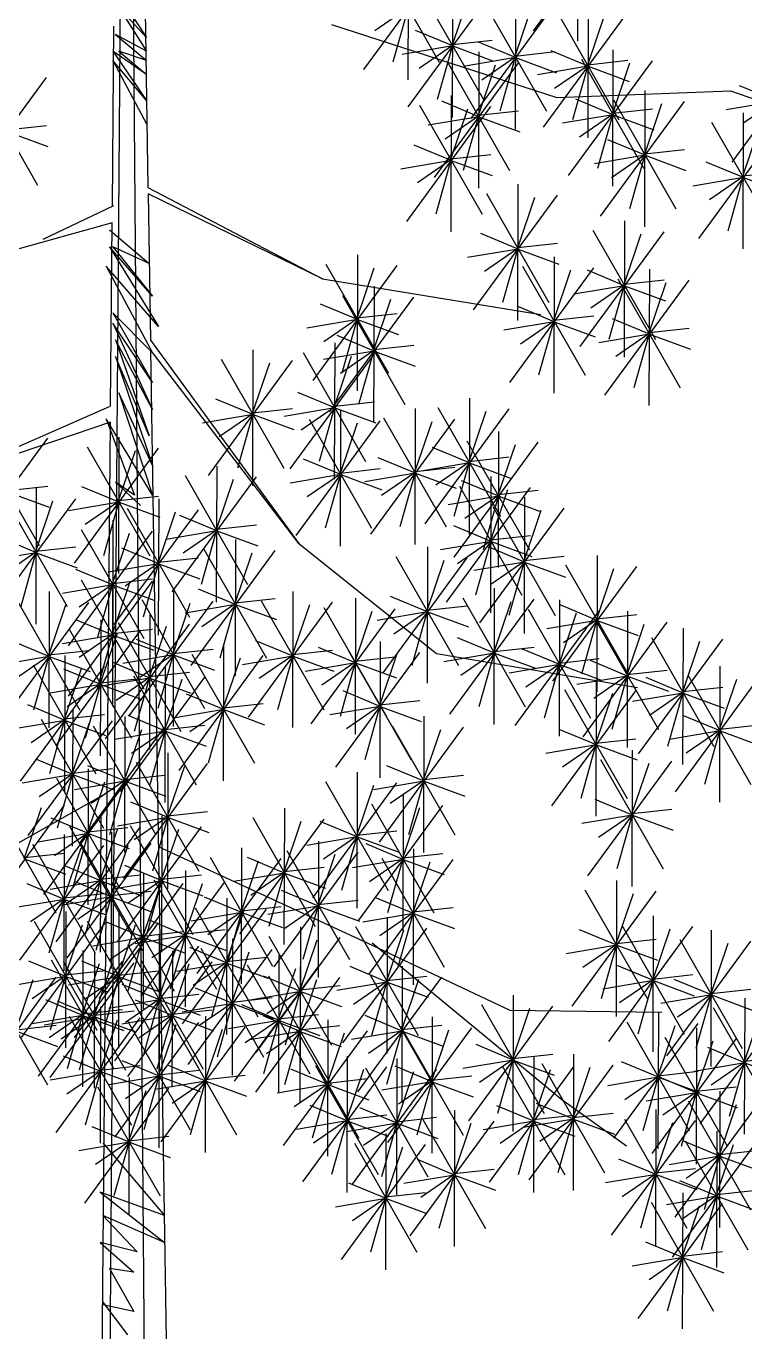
# Model space of a CAD drawing. Header units: millimetres. Extents: x 13268 to 164478, y 289082 to 363688.
# Drawn here: x 132258 to 134349, y 297894 to 301694 of the extents above; entities that cross this region are included whole.
import ezdxf

# ---------------------------------------------------------------- set-up
doc = ezdxf.new("R2010")
doc.units = ezdxf.units.MM

# ---------------------------------------------------------------- blocks, each defined once
blk = doc.blocks.new('A$C48CB66A8')
for p, q in [((2285, 8408.5), (2220.4, 8.5)), ((2285, 8165.2), (2349.5, 8.5)), ((3597, 6109.5), (3595.9, 5712.9)), ((3467.9, 5743.5), (3712.4, 6077.8)), ((3011.5, 5969.3), (3193.4, 5652)), ((3103.4, 5996.8), (3102.3, 5600.2)), ((2974.3, 5630.9), (3218.8, 5965.1)), ((2234.1, 5887), (2341.7, 5724.1)), ((3103.1, 5521.8), (3347.6, 5856)), ((3140.2, 5860.2), (3322.1, 5543)), ((3232.2, 5887.7), (3231.1, 5491.2)), ((3414.9, 5853.9), (3413.8, 5457.3)), ((3230.4, 5699.9), (3281.1, 5849.7)), ((3285.8, 5487.9), (3530.3, 5822.1)), ((3323, 5826.4), (3504.9, 5509.1)), ((3413.2, 5666), (3463.8, 5815.8)), ((3626.1, 5828.7), (3625, 5432.1)), ((2261.5, 5810.9), (2341.7, 5683.9)), ((2341.7, 5724.1), (2261.5, 5810.9)), ((2337.8, 5802.5), (2345.9, 5287.5)), ((3102.9, 5809.9), (3005.6, 5743)), ((3102.9, 5809.9), (3058.4, 5652)), ((3497, 5462.8), (3741.5, 5797)), ((3534.2, 5801.2), (3716.1, 5483.9)), ((3624.4, 5640.9), (3675, 5790.6)), ((2242.4, 5231.7), (2247, 5756.9)), ((2879.8, 5761.2), (3535.1, 5549.4)), ((3232.7, 5699), (3124.6, 5743.9)), ((2251.7, 5732.6), (2341.7, 5656.4)), ((2341.7, 5683.9), (2251.7, 5732.6)), ((3231.7, 5700.8), (3134.4, 5633.9)), ((3231.7, 5700.8), (3187.2, 5543)), ((3231.7, 5703.6), (3347.6, 5716.4)), ((3415.4, 5665.1), (3307.3, 5710)), ((2243.9, 5683.9), (2341.7, 5540.1)), ((2341.7, 5616.2), (2243.9, 5683.9)), ((2261.5, 5683.9), (2341.7, 5616.2)), ((2341.7, 5656.4), (2261.5, 5683.9)), ((3232.7, 5699), (3085.5, 5674.1)), ((3232.7, 5699), (3351.5, 5655.1)), ((3415.4, 5665.1), (3268.2, 5640.2)), ((3308.1, 5681.8), (3307, 5285.2)), ((3414.4, 5666.9), (3317.1, 5600)), ((3414.4, 5666.9), (3369.9, 5509.1)), ((3414.4, 5669.7), (3530.3, 5682.5)), ((3415.4, 5665.1), (3534.2, 5621.2)), ((3626.6, 5639.9), (3518.5, 5684.9)), ((3698.6, 5687.7), (3697.6, 5291.2)), ((4045.2, 5361.1), (4289.7, 5695.3)), ((2243.9, 5656.4), (2341.7, 5472.4)), ((2341.7, 5540.1), (2243.9, 5656.4)), ((3179, 5315.9), (3423.5, 5650.1)), ((3216.1, 5654.3), (3398.1, 5337)), ((3306.3, 5494), (3357, 5643.7)), ((3626.6, 5639.9), (3479.4, 5615.1)), ((3625.6, 5641.7), (3528.3, 5574.9)), ((3569.5, 5321.8), (3814, 5656)), ((3625.6, 5641.7), (3581.1, 5483.9)), ((3606.7, 5660.2), (3788.6, 5342.9)), ((3625.6, 5644.6), (3741.5, 5657.4)), ((3626.6, 5639.9), (3745.4, 5596)), ((3696.9, 5499.9), (3747.5, 5649.7)), ((1805.9, 5273.1), (2050.5, 5607.3)), ((1843.1, 5611.5), (2025, 5294.2)), ((3227.9, 5554.6), (3226.8, 5158)), ((3535.1, 5549.4), (4040.7, 5568.6)), ((3791.7, 5569.6), (3790.6, 5173)), ((4040.7, 5568.6), (4291.4, 5480.3)), ((4174.8, 5538.3), (4066.7, 5583.2)), ((3098.8, 5188.6), (3343.3, 5522.8)), ((3135.9, 5527.1), (3317.8, 5209.8)), ((3308.6, 5493), (3200.5, 5538)), ((3226.1, 5366.7), (3276.8, 5516.5)), ((3307.6, 5497.7), (3423.5, 5510.5)), ((3699.1, 5499), (3591, 5543.9)), ((3662.6, 5203.6), (3907.1, 5537.8)), ((3698.1, 5503.6), (3814, 5516.4)), ((3699.7, 5542.1), (3881.6, 5224.8)), ((3789.9, 5381.7), (3840.6, 5531.5)), ((4174.8, 5538.3), (4027.6, 5513.4)), ((4173.8, 5540.1), (4076.5, 5473.2)), ((3308.6, 5493), (3161.4, 5468.2)), ((3307.6, 5494.8), (3210.3, 5428)), ((3307.6, 5494.8), (3263.1, 5337)), ((3308.6, 5493), (3427.4, 5449.1)), ((3699.1, 5499), (3551.9, 5474.1)), ((3698.1, 5500.8), (3600.8, 5433.9)), ((3698.1, 5500.8), (3653.6, 5342.9)), ((3699.1, 5499), (3817.9, 5455.1)), ((3948.2, 5138.9), (4192.7, 5473.1)), ((3985.4, 5477.4), (4167.3, 5160.1)), ((4077.3, 5504.9), (4076.3, 5108.3)), ((1934.6, 5454.9), (2050.5, 5467.7)), ((1935.6, 5450.2), (2054.4, 5406.3)), ((4075.6, 5317), (4126.2, 5466.8)), ((3228.4, 5365.8), (3120.3, 5410.7)), ((3792.2, 5380.8), (3684.1, 5425.7)), ((3791.2, 5385.4), (3907.1, 5398.2)), ((3228.4, 5365.8), (3081.2, 5340.9)), ((3227.4, 5367.6), (3130.1, 5300.7)), ((3227.4, 5367.6), (3182.9, 5209.8)), ((3227.4, 5370.4), (3343.3, 5383.2)), ((3228.4, 5365.8), (3347.2, 5321.9)), ((3792.2, 5380.8), (3644.9, 5355.9)), ((3791.2, 5382.6), (3693.9, 5315.7)), ((3791.2, 5382.6), (3746.7, 5224.8)), ((3792.2, 5380.8), (3911, 5336.9)), ((4077.9, 5316.1), (3969.7, 5361)), ((4076.8, 5320.7), (4192.7, 5333.5)), ((2345.9, 5287.5), (2853.3, 5021.5)), ((3422.3, 5296.9), (3421.2, 4900.3)), ((4077.9, 5316.1), (3930.6, 5291.2)), ((4076.8, 5317.9), (3979.5, 5251)), ((4076.8, 5317.9), (4032.3, 5160.1)), ((4077.9, 5316.1), (4196.6, 5272.2)), ((2853.3, 5021.5), (2346.2, 5269.2)), ((2346.2, 5269.2), (2352.9, 4842.7)), ((3293.2, 4931), (3537.7, 5265.2)), ((3330.3, 5269.4), (3512.3, 4952.1)), ((3420.5, 5109.1), (3471.2, 5258.8)), ((2245.9, 5233.4), (2040.5, 5136.1)), ((2241.9, 5183.9), (1858.7, 5078.1)), ((2237.2, 4649.5), (2241.9, 5183.9)), ((3731.9, 5190), (3730.8, 4793.5)), ((2234.1, 5163.6), (2349.5, 5066.3)), ((3422.8, 5108.1), (3314.7, 5153.1)), ((3602.8, 4824.1), (3847.3, 5158.3)), ((3639.9, 5162.5), (3821.9, 4845.2)), ((3730.1, 5002.2), (3780.8, 5152)), ((2234.1, 5114.9), (2376.9, 4882.2)), ((2359.3, 4971.1), (2234.1, 5114.9)), ((2243.9, 5114.9), (2359.3, 4971.1)), ((2349.5, 5066.3), (2243.9, 5114.9)), ((3422.8, 5108.1), (3275.6, 5083.3)), ((3421.8, 5109.9), (3324.5, 5043.1)), ((3421.8, 5109.9), (3377.3, 4952.1)), ((3421.8, 5112.8), (3537.7, 5125.6)), ((3422.8, 5108.1), (3541.6, 5064.2)), ((2224.3, 5057.8), (2359.3, 4806.1)), ((2376.9, 4882.2), (2224.3, 5057.8)), ((2826.2, 4725.6), (3070.7, 5059.8)), ((2863.4, 5064.1), (3045.3, 4746.8)), ((2955.3, 5091.6), (2954.2, 4695)), ((3435.5, 5057.8), (3617.4, 4740.5)), ((3527.4, 5085.3), (3526.4, 4688.7)), ((2853.3, 5021.5), (3488.5, 4917.2)), ((2953.6, 4903.7), (3004.2, 5053.5)), ((3398.3, 4719.3), (3642.9, 5053.5)), ((3525.7, 4897.4), (3576.3, 5047.2)), ((3732.4, 5001.3), (3624.3, 5046.2)), ((3675.3, 4683.1), (3919.8, 5017.3)), ((3712.4, 5021.6), (3894.4, 4704.3)), ((3731.4, 5005.9), (3847.3, 5018.7)), ((3804.4, 5049.1), (3803.3, 4652.5)), ((3003.5, 5000), (3002.4, 4603.4)), ((3732.4, 5001.3), (3585.2, 4976.4)), ((3731.4, 5003.1), (3634.1, 4936.2)), ((3731.4, 5003.1), (3686.9, 4845.2)), ((3732.4, 5001.3), (3851.2, 4957.4)), ((3802.6, 4861.2), (3853.3, 5011)), ((2955.8, 4902.8), (2847.7, 4947.7)), ((2874.4, 4634), (3118.9, 4968.2)), ((2911.6, 4972.5), (3093.5, 4655.2)), ((3001.8, 4812.1), (3052.4, 4961.9)), ((3528, 4896.5), (3419.9, 4941.4)), ((2243.9, 4922.4), (2359.3, 4719.4)), ((2359.3, 4806.1), (2243.9, 4922.4)), ((2955.8, 4902.8), (2808.6, 4877.9)), ((2954.8, 4904.6), (2857.5, 4837.7)), ((2954.8, 4904.6), (2910.3, 4746.8)), ((2954.8, 4907.4), (3070.7, 4920.2)), ((2955.8, 4902.8), (3074.6, 4858.9)), ((3526.9, 4901.1), (3642.9, 4913.9)), ((3804.9, 4860.3), (3696.8, 4905.2)), ((2243.9, 4892.8), (2359.3, 4641.1)), ((2359.3, 4719.4), (2243.9, 4892.8)), ((3528, 4896.5), (3380.7, 4871.6)), ((3526.9, 4898.3), (3429.6, 4831.4)), ((3526.9, 4898.3), (3482.4, 4740.5)), ((3528, 4896.5), (3646.8, 4852.6)), ((3803.9, 4864.9), (3919.8, 4877.7)), ((2251.7, 4844.2), (2349.5, 4564.9)), ((2359.3, 4641.1), (2251.7, 4844.2)), ((2352.9, 4842.7), (2785, 4250.7)), ((2889.1, 4834.8), (2888, 4438.2)), ((3004, 4811.2), (2895.9, 4856.1)), ((3003, 4815.8), (3118.9, 4828.6)), ((3804.9, 4860.3), (3657.7, 4835.4)), ((3803.9, 4862.1), (3706.6, 4795.2)), ((3803.9, 4862.1), (3759.4, 4704.3)), ((3804.9, 4860.3), (3923.7, 4816.4)), ((2251.7, 4795.5), (2359.3, 4478.2)), ((2349.5, 4564.9), (2251.7, 4795.5)), ((2353.3, 4814.8), (2401.5, 1755.2)), ((2785, 4250.7), (2353.3, 4814.8)), ((2651.3, 4815.1), (2650.2, 4418.5)), ((2760, 4468.8), (3004.5, 4803)), ((2797.2, 4807.3), (2979.1, 4490)), ((3004, 4811.2), (2856.8, 4786.3)), ((2887.4, 4646.9), (2938, 4796.7)), ((3003, 4813), (2905.7, 4746.1)), ((3003, 4813), (2958.5, 4655.2)), ((3004, 4811.2), (3122.8, 4767.3)), ((2522.2, 4449.1), (2766.7, 4783.4)), ((2559.3, 4787.6), (2741.2, 4470.3)), ((2649.5, 4627.3), (2700.2, 4777)), ((2261.5, 4689.7), (2359.3, 4391.5)), ((2359.3, 4478.2), (2261.5, 4689.7)), ((2889.6, 4646), (2781.5, 4690.9)), ((1911.4, 4507.8), (2234.1, 4649.6)), ((2651.8, 4626.3), (2543.7, 4671.2)), ((2650.8, 4630.9), (2766.7, 4643.7)), ((2889.6, 4646), (2742.4, 4621.1)), ((2888.6, 4647.8), (2791.3, 4580.9)), ((2888.6, 4647.8), (2844.1, 4490)), ((2888.6, 4650.6), (3004.5, 4663.4)), ((2889.6, 4646), (3008.4, 4602.1)), ((2906.5, 4640.2), (2905.4, 4243.7)), ((3123.4, 4644.3), (3122.4, 4247.8)), ((3152, 4308.3), (3396.5, 4642.6)), ((3189.2, 4646.8), (3371.1, 4329.5)), ((3281.1, 4674.3), (3280, 4277.7)), ((2236.8, 4604.2), (1662.1, 4409.2)), ((2206.8, 1187.7), (2236.8, 4604.2)), ((2224.3, 4613.6), (2306.5, 4391.5)), ((2359.3, 4391.5), (2224.3, 4613.6)), ((2651.8, 4626.3), (2504.6, 4601.4)), ((2650.8, 4628.1), (2553.5, 4561.3)), ((2650.8, 4628.1), (2606.3, 4470.3)), ((2651.8, 4626.3), (2770.6, 4582.4)), ((2777.4, 4274.3), (3021.9, 4608.5)), ((2814.6, 4612.7), (2996.5, 4295.4)), ((2904.8, 4452.4), (2955.4, 4602.2)), ((2994.3, 4278.4), (3238.8, 4612.6)), ((3031.5, 4616.8), (3213.4, 4299.5)), ((3121.7, 4456.5), (3172.3, 4606.3)), ((3279.4, 4486.5), (3330, 4636.2)), ((1847.3, 4562.2), (2029.2, 4244.9)), ((3365.8, 4577.4), (3364.7, 4180.8)), ((1810.1, 4223.7), (2054.6, 4558)), ((2132.2, 4194.3), (2376.7, 4528.5)), ((2169.3, 4532.8), (2351.3, 4215.5)), ((2261.3, 4560.3), (2260.2, 4163.7)), ((3281.6, 4485.5), (3173.5, 4530.4)), ((3236.7, 4211.4), (3481.2, 4545.7)), ((3273.9, 4549.9), (3455.8, 4232.6)), ((3364.1, 4389.6), (3414.7, 4539.3)), ((2259.5, 4372.4), (2310.2, 4522.2)), ((2907, 4451.5), (2798.9, 4496.4)), ((3124, 4455.6), (3015.8, 4500.5)), ((3281.6, 4485.5), (3134.4, 4460.6)), ((3280.6, 4487.3), (3183.3, 4420.5)), ((3280.6, 4487.3), (3236.1, 4329.5)), ((3280.6, 4490.1), (3396.5, 4502.9)), ((3281.6, 4485.5), (3400.4, 4441.6)), ((2454, 4449.1), (2635.9, 4131.8)), ((2545.9, 4476.6), (2544.8, 4080)), ((2907, 4451.5), (2759.8, 4426.6)), ((2906, 4453.3), (2808.7, 4386.4)), ((2906, 4453.3), (2861.5, 4295.4)), ((2906, 4456.1), (3021.9, 4468.9)), ((2907, 4451.5), (3025.8, 4407.6)), ((3124, 4455.6), (2976.7, 4430.7)), ((3122.9, 4457.4), (3025.6, 4390.5)), ((3122.9, 4457.4), (3078.4, 4299.5)), ((3122.9, 4460.2), (3238.8, 4473)), ((3124, 4455.6), (3242.8, 4411.7)), ((1938.7, 4405.5), (2054.6, 4418.3)), ((2020.8, 4413), (2019.8, 4016.4)), ((2261.8, 4371.5), (2153.7, 4416.4)), ((2251.7, 4429.6), (2324.1, 4361.9)), ((2306.5, 4391.5), (2251.7, 4429.6)), ((2416.8, 4110.7), (2661.3, 4444.9)), ((2544.2, 4288.8), (2594.8, 4438.6)), ((3214.6, 4080), (3459.1, 4414.2)), ((3251.8, 4418.4), (3433.7, 4101.1)), ((3366.3, 4388.6), (3258.2, 4433.5)), ((3343.7, 4445.9), (3342.6, 4049.4)), ((1891.7, 4047), (2136.3, 4381.3)), ((1928.9, 4385.5), (2110.8, 4068.2)), ((1939.7, 4400.9), (2058.5, 4357)), ((2019.1, 4225.2), (2069.7, 4374.9)), ((2261.8, 4371.5), (2114.6, 4346.6)), ((2260.8, 4373.3), (2163.5, 4306.4)), ((2260.8, 4373.3), (2216.3, 4215.5)), ((2260.8, 4376.1), (2376.7, 4388.9)), ((2261.8, 4371.5), (2380.6, 4327.6)), ((2377.2, 4381), (2376.1, 3984.4)), ((3366.3, 4388.6), (3219.1, 4363.7)), ((3365.3, 4390.4), (3268, 4323.5)), ((3365.3, 4390.4), (3320.8, 4232.6)), ((3342, 4258.1), (3392.6, 4407.9)), ((3365.3, 4393.2), (3481.2, 4406)), ((3366.3, 4388.6), (3485.1, 4344.7)), ((3440.9, 4385.9), (3439.9, 3989.3)), ((2248.1, 4015), (2492.6, 4349.2)), ((2285.2, 4353.5), (2467.2, 4036.2)), ((2375.4, 4193.1), (2426.1, 4342.9)), ((2546.4, 4287.9), (2438.3, 4332.8)), ((3311.8, 4019.9), (3556.4, 4354.1)), ((3349, 4358.4), (3530.9, 4041.1)), ((3439.2, 4198.1), (3489.8, 4347.8)), ((2243.7, 4319.1), (2242.6, 3922.5)), ((2545.4, 4292.5), (2661.3, 4305.3)), ((3344.2, 4257.2), (3236.1, 4302.1)), ((2021.4, 4224.2), (1913.3, 4269.2)), ((2114.6, 3953.2), (2359.1, 4287.4)), ((2151.7, 4291.6), (2333.7, 3974.3)), ((2241.9, 4131.3), (2292.6, 4281)), ((2546.4, 4287.9), (2399.2, 4263)), ((2545.4, 4289.6), (2448.1, 4222.8)), ((2545.4, 4289.6), (2500.9, 4131.8)), ((2546.4, 4287.9), (2665.2, 4243.9)), ((2600.5, 4262.3), (2599.5, 3865.8)), ((3344.2, 4257.2), (3197, 4232.3)), ((3343.2, 4259), (3245.9, 4192.1)), ((3343.2, 4259), (3298.7, 4101.1)), ((3343.2, 4261.8), (3459.1, 4274.6)), ((3344.2, 4257.2), (3463, 4213.3)), ((2021.4, 4224.2), (1874.1, 4199.3)), ((2020.3, 4226), (1923, 4159.2)), ((2020.3, 4226), (1975.9, 4068.2)), ((2020.3, 4228.8), (2136.3, 4241.7)), ((2021.4, 4224.2), (2140.2, 4180.3)), ((2377.7, 4192.2), (2269.6, 4237.1)), ((2471.4, 3896.4), (2715.9, 4230.6)), ((2508.6, 4234.8), (2690.5, 3917.5)), ((2598.8, 4074.5), (2649.4, 4224.3)), ((2785, 4250.7), (3185.3, 3931.4)), ((3159, 4240.9), (3157.9, 3844.3)), ((3441.5, 4197.1), (3333.4, 4242)), ((2377.7, 4192.2), (2230.5, 4167.3)), ((2376.7, 4194), (2279.4, 4127.1)), ((2376.7, 4194), (2332.2, 4036.2)), ((2376.7, 4196.8), (2492.6, 4209.6)), ((2377.7, 4192.2), (2496.5, 4148.3)), ((3029.9, 3874.9), (3274.4, 4209.1)), ((3067.1, 4213.4), (3249, 3896.1)), ((3157.3, 4053), (3207.9, 4202.8)), ((3441.5, 4197.1), (3294.2, 4172.2)), ((3440.4, 4198.9), (3343.1, 4132)), ((3440.4, 4198.9), (3396, 4041.1)), ((3440.4, 4201.7), (3556.4, 4214.5)), ((3441.5, 4197.1), (3560.3, 4153.2)), ((3523.4, 3850), (3767.9, 4184.2)), ((3560.6, 4188.5), (3742.5, 3871.2)), ((3652.5, 4216), (3651.4, 3819.4)), ((2244.2, 4130.4), (2136.1, 4175.3)), ((2151.7, 4145.7), (2333.7, 3828.4)), ((2243.7, 4173.2), (2242.6, 3776.6)), ((2243.2, 4135), (2359.1, 4147.8)), ((3650.8, 4028.2), (3701.4, 4177.9)), ((2058.3, 4111), (2057.3, 3714.4)), ((2244.2, 4130.4), (2097, 4105.5)), ((2114.6, 3807.2), (2359.1, 4141.4)), ((2243.2, 4132.1), (2145.9, 4065.3)), ((2243.2, 4132.1), (2198.7, 3974.3)), ((2241.9, 3985.3), (2292.6, 4135.1)), ((2244.2, 4130.4), (2363, 4086.4)), ((2420, 4115.4), (2419, 3718.8)), ((2601.1, 4073.6), (2492.9, 4118.5)), ((2767.6, 4111.8), (2766.6, 3715.2)), ((3353.5, 4120.7), (3352.4, 3724.2)), ((1929.2, 3745), (2173.8, 4079.2)), ((1966.4, 4083.5), (2148.3, 3766.2)), ((2056.6, 3923.1), (2107.2, 4072.9)), ((2290.9, 3749.4), (2535.4, 4083.6)), ((2328.1, 4087.9), (2510, 3770.6)), ((2418.3, 3927.5), (2468.9, 4077.3)), ((2601.1, 4073.6), (2453.8, 4048.7)), ((2600, 4075.4), (2502.7, 4008.5)), ((2600, 4075.4), (2555.5, 3917.5)), ((2600, 4078.2), (2715.9, 4091)), ((2601.1, 4073.6), (2719.9, 4029.7)), ((2638.5, 3745.9), (2883, 4080.1)), ((2675.7, 4084.3), (2857.6, 3767)), ((2765.9, 3924), (2816.5, 4073.8)), ((2949.6, 4092.4), (2948.5, 3695.8)), ((3159.5, 4052.1), (3051.4, 4097)), ((3158.5, 4056.7), (3274.4, 4069.5)), ((3224.4, 3754.8), (3468.9, 4089)), ((3261.5, 4093.2), (3443.4, 3775.9)), ((3351.7, 3932.9), (3402.4, 4082.7)), ((3543.4, 4087.2), (3542.3, 3690.6)), ((3653, 4027.2), (3544.9, 4072.1)), ((2244.2, 3984.4), (2136.1, 4029.3)), ((2208.5, 4029.3), (2207.4, 3632.7)), ((2351.3, 4048.4), (2350.2, 3651.8)), ((2820.5, 3726.4), (3065, 4060.7)), ((2857.7, 4064.9), (3039.6, 3747.6)), ((2947.9, 3904.6), (2998.5, 4054.3)), ((3159.5, 4052.1), (3012.3, 4027.2)), ((3158.5, 4053.9), (3061.2, 3987)), ((3158.5, 4053.9), (3114, 3896.1)), ((3159.5, 4052.1), (3278.3, 4008.2)), ((3414.3, 3721.3), (3658.8, 4055.5)), ((3451.5, 4059.7), (3633.4, 3742.4)), ((3541.7, 3899.4), (3592.3, 4049.2)), ((3652, 4029), (3554.7, 3962.1)), ((3652, 4029), (3607.5, 3871.2)), ((3652, 4031.8), (3767.9, 4044.6)), ((3740.6, 4054.1), (3739.5, 3657.5)), ((2079.4, 3663.4), (2323.9, 3997.6)), ((2116.5, 4001.8), (2298.4, 3684.5)), ((2206.7, 3841.5), (2257.4, 3991.3)), ((2222.2, 3682.4), (2466.7, 4016.6)), ((2243.2, 3989), (2359.1, 4001.8)), ((2259.3, 4020.9), (2441.2, 3703.6)), ((2349.5, 3860.5), (2400.2, 4010.3)), ((3653, 4027.2), (3505.8, 4002.3)), ((3611.5, 3688.2), (3856, 4022.4)), ((3648.6, 4026.6), (3830.6, 3709.3)), ((3653, 4027.2), (3771.8, 3983.3)), ((3738.8, 3866.3), (3789.5, 4016)), ((3902.4, 4004.7), (3901.3, 3608.1)), ((2058.9, 3922.2), (1950.8, 3967.1)), ((2244.2, 3984.4), (2097, 3959.5)), ((2243.2, 3986.2), (2145.9, 3919.3)), ((2243.2, 3986.2), (2198.7, 3828.4)), ((2244.2, 3984.4), (2363, 3940.5)), ((2420.5, 3926.6), (2312.4, 3971.5)), ((2565.8, 3956.5), (2564.8, 3559.9)), ((2768.2, 3923.1), (2660.1, 3968)), ((3021.4, 3965.8), (3020.3, 3569.3)), ((3354, 3932), (3245.9, 3976.9)), ((3773.3, 3638.7), (4017.8, 3972.9)), ((3810.5, 3977.2), (3992.4, 3659.9)), ((3900.7, 3816.8), (3951.3, 3966.6)), ((2058.9, 3922.2), (1911.6, 3897.3)), ((2057.8, 3924), (1960.5, 3857.1)), ((2057.8, 3924), (2013.4, 3766.2)), ((2057.8, 3926.8), (2173.8, 3939.6)), ((2058.9, 3922.2), (2177.7, 3878.3)), ((2104.2, 3925.2), (2103.2, 3528.6)), ((2420.5, 3926.6), (2273.3, 3901.7)), ((2419.5, 3928.4), (2322.2, 3861.5)), ((2419.5, 3928.4), (2375, 3770.6)), ((2419.5, 3931.2), (2535.4, 3944)), ((2420.5, 3926.6), (2539.3, 3882.7)), ((2436.7, 3590.6), (2681.3, 3924.8)), ((2473.9, 3929), (2655.8, 3611.7)), ((2564.1, 3768.7), (2614.7, 3918.4)), ((2768.2, 3923.1), (2620.9, 3898.2)), ((2767.1, 3924.9), (2669.8, 3858)), ((2767.1, 3924.9), (2722.6, 3767)), ((2767.1, 3927.7), (2883, 3940.5)), ((2768.2, 3923.1), (2887, 3879.1)), ((2950.1, 3903.6), (2842, 3948.5)), ((2892.3, 3599.9), (3136.8, 3934.1)), ((2929.4, 3938.4), (3111.3, 3621.1)), ((2949.1, 3908.2), (3065, 3921)), ((3019.6, 3778), (3070.3, 3927.8)), ((3185.3, 3931.4), (3769.6, 3831.7)), ((3354, 3932), (3206.8, 3907.1)), ((3353, 3933.8), (3255.7, 3866.9)), ((3353, 3933.8), (3308.5, 3775.9)), ((3353, 3936.6), (3468.9, 3949.4)), ((3354, 3932), (3472.8, 3888)), ((3543.9, 3898.5), (3435.8, 3943.4)), ((3542.9, 3903.1), (3658.8, 3915.9)), ((1975.1, 3559.2), (2219.7, 3893.4)), ((2012.3, 3897.7), (2194.2, 3580.4)), ((2209, 3840.6), (2100.9, 3885.5)), ((2102.5, 3737.3), (2153.1, 3887.1)), ((2351.8, 3859.6), (2243.7, 3904.5)), ((2350.8, 3864.2), (2466.7, 3877)), ((2396.3, 3893.9), (2395.2, 3497.4)), ((2950.1, 3903.6), (2802.9, 3878.7)), ((2949.1, 3905.4), (2851.8, 3838.5)), ((2949.1, 3905.4), (2904.6, 3747.6)), ((2950.1, 3903.6), (3068.9, 3859.7)), ((3543.9, 3898.5), (3396.7, 3873.6)), ((3542.9, 3900.3), (3445.6, 3833.4)), ((3542.9, 3900.3), (3498.4, 3742.4)), ((3543.9, 3898.5), (3662.7, 3854.5)), ((3741.1, 3865.3), (3633, 3910.3)), ((3740.1, 3870), (3856, 3882.8)), ((4009.5, 3894.4), (4008.4, 3497.9)), ((2209, 3840.6), (2061.8, 3815.7)), ((2208, 3842.3), (2110.7, 3775.5)), ((2208, 3842.3), (2163.5, 3684.5)), ((2351.8, 3859.6), (2204.6, 3834.7)), ((2208, 3845.2), (2323.9, 3858)), ((2209, 3840.6), (2327.8, 3796.6)), ((2350.8, 3861.4), (2253.5, 3794.5)), ((2267.1, 3528), (2511.7, 3862.2)), ((2304.3, 3866.4), (2486.2, 3549.1)), ((2350.8, 3861.4), (2306.3, 3703.6)), ((2351.8, 3859.6), (2470.6, 3815.7)), ((2394.5, 3706.1), (2445.2, 3855.9)), ((3741.1, 3865.3), (3593.9, 3840.5)), ((3740.1, 3867.1), (3642.8, 3800.3)), ((3649.7, 3853.9), (3648.6, 3457.3)), ((3740.1, 3867.1), (3695.6, 3709.3)), ((3741.1, 3865.3), (3859.9, 3821.4)), ((3902.9, 3815.9), (3794.8, 3860.8)), ((3880.4, 3528.5), (4124.9, 3862.7)), ((3917.6, 3866.9), (4099.5, 3549.6)), ((4007.8, 3706.6), (4058.4, 3856.4)), ((2566.4, 3767.8), (2458.3, 3812.7)), ((3021.9, 3777.1), (2913.8, 3822)), ((3520.6, 3488), (3765.1, 3822.2)), ((3557.8, 3826.4), (3739.7, 3509.1)), ((3648, 3666.1), (3698.6, 3815.8)), ((3902.9, 3815.9), (3755.7, 3791)), ((3901.9, 3817.7), (3804.6, 3750.8)), ((3901.9, 3817.7), (3857.4, 3659.9)), ((3901.9, 3820.5), (4017.8, 3833.3)), ((3902.9, 3815.9), (4021.7, 3772)), ((2104.8, 3736.4), (1996.7, 3781.3)), ((2127, 3767.1), (2125.9, 3370.5)), ((2566.4, 3767.8), (2419.1, 3742.9)), ((2565.3, 3769.5), (2468, 3702.7)), ((2565.3, 3769.5), (2520.9, 3611.7)), ((2565.4, 3772.4), (2681.3, 3785.2)), ((2566.4, 3767.8), (2685.2, 3723.8)), ((3021.9, 3777.1), (2874.7, 3752.2)), ((3020.9, 3778.9), (2923.6, 3712)), ((3020.9, 3778.9), (2976.4, 3621.1)), ((3020.9, 3781.7), (3136.8, 3794.5)), ((3021.9, 3777.1), (3140.7, 3733.2)), ((2104.8, 3736.4), (1957.5, 3711.5)), ((1997.9, 3401.2), (2242.4, 3735.4)), ((2103.7, 3738.2), (2006.4, 3671.3)), ((2035, 3739.6), (2217, 3422.3)), ((2103.7, 3738.2), (2059.3, 3580.4)), ((2103.7, 3741), (2219.7, 3753.8)), ((2104.8, 3736.4), (2223.6, 3692.5)), ((2125.2, 3579.3), (2175.9, 3729)), ((2278.9, 3748), (2277.8, 3351.4)), ((2396.8, 3705.2), (2288.7, 3750.1)), ((3148.6, 3748.1), (3147.5, 3351.5)), ((4010, 3705.7), (3901.9, 3750.6)), ((2149.8, 3382), (2394.3, 3716.3)), ((2186.9, 3720.5), (2368.9, 3403.2)), ((2396.8, 3705.2), (2249.5, 3680.3)), ((2277.1, 3560.2), (2327.8, 3709.9)), ((2395.8, 3707), (2298.4, 3640.1)), ((2395.8, 3707), (2351.3, 3549.1)), ((2395.8, 3709.8), (2511.7, 3722.6)), ((2396.8, 3705.2), (2515.6, 3661.3)), ((3019.5, 3382.2), (3264, 3716.4)), ((3056.6, 3720.6), (3238.5, 3403.3)), ((3146.8, 3560.3), (3197.5, 3710)), ((3650.2, 3665.2), (3542.1, 3710.1)), ((4010, 3705.7), (3862.8, 3680.8)), ((4009, 3707.5), (3911.7, 3640.6)), ((4009, 3707.5), (3964.5, 3549.6)), ((4009, 3710.3), (4124.9, 3723.1)), ((4010, 3705.7), (4128.8, 3661.8)), ((3650.2, 3665.2), (3503, 3640.3)), ((3649.2, 3666.9), (3551.9, 3600.1)), ((3649.2, 3666.9), (3604.7, 3509.1)), ((3649.2, 3669.8), (3765.1, 3682.6)), ((3650.2, 3665.2), (3769, 3621.2)), ((3754.5, 3649.5), (3753.4, 3252.9)), ((2127.5, 3578.3), (2019.4, 3623.3)), ((2275, 3276.3), (2519.5, 3610.5)), ((2312.1, 3614.7), (2494.1, 3297.4)), ((2404.1, 3642.2), (2403, 3245.6)), ((3625.4, 3283.5), (3869.9, 3617.8)), ((3662.5, 3622), (3844.5, 3304.7)), ((3752.7, 3461.7), (3803.4, 3611.4)), ((2127.5, 3578.3), (1980.3, 3553.5)), ((2126.5, 3580.1), (2029.2, 3513.3)), ((2126.5, 3580.1), (2082, 3422.3)), ((2126.5, 3583), (2242.4, 3595.8)), ((2127.5, 3578.3), (2246.3, 3534.4)), ((2172.1, 3595.7), (2171.1, 3199.2)), ((2279.4, 3559.2), (2171.3, 3604.1)), ((2278.4, 3563.8), (2394.3, 3576.6)), ((2402.3, 3454.4), (2453, 3604.1)), ((2954.4, 3586), (2953.3, 3189.4)), ((3149.1, 3559.3), (3041, 3604.3)), ((3148.1, 3564), (3264, 3576.8)), ((2043, 3229.8), (2287.5, 3564)), ((2080.2, 3568.2), (2262.1, 3251)), ((2279.4, 3559.2), (2132.2, 3534.3)), ((2170.4, 3407.9), (2221, 3557.7)), ((2278.4, 3561), (2181.1, 3494.2)), ((2278.4, 3561), (2233.9, 3403.2)), ((2279.4, 3559.2), (2398.2, 3515.3)), ((2825.3, 3220), (3069.8, 3554.2)), ((2862.4, 3558.5), (3044.3, 3241.2)), ((2952.6, 3398.1), (3003.3, 3547.9)), ((3149.1, 3559.3), (3001.8, 3534.5)), ((3148.1, 3561.1), (3050.7, 3494.3)), ((3148.1, 3561.1), (3103.6, 3403.3)), ((3149.1, 3559.3), (3267.9, 3515.4)), ((2227.4, 3525.7), (1582.6, 3160.1)), ((2404.6, 3453.5), (2296.5, 3498.4)), ((3088.1, 3520.6), (3087, 3124)), ((3755, 3460.7), (3646.9, 3505.7)), ((1858.7, 3155), (2103.3, 3489.2)), ((1895.9, 3493.5), (2077.8, 3176.2)), ((1986.1, 3333.1), (2036.7, 3482.9)), ((2403.6, 3458.1), (2519.5, 3470.9)), ((2742.7, 3480.8), (2741.6, 3084.2)), ((2959, 3154.6), (3203.5, 3488.8)), ((2996.1, 3493.1), (3178, 3175.8)), ((3086.3, 3332.7), (3137, 3482.5)), ((3755, 3460.7), (3607.8, 3435.8)), ((3754, 3462.5), (3656.7, 3395.7)), ((3754, 3462.5), (3709.5, 3304.7)), ((3754, 3465.3), (3869.9, 3478.2)), ((3755, 3460.7), (3873.8, 3416.8)), ((2172.6, 3407), (2064.5, 3451.9)), ((2079.4, 3092.2), (2323.9, 3426.5)), ((2116.5, 3430.7), (2298.4, 3113.4)), ((2171.6, 3411.6), (2287.5, 3424.4)), ((2208.5, 3458.2), (2207.4, 3061.6)), ((2404.6, 3453.5), (2257.4, 3428.6)), ((2257.4, 3092.2), (2501.9, 3426.5)), ((2294.5, 3430.7), (2476.5, 3113.4)), ((2403.6, 3455.2), (2306.3, 3388.4)), ((2403.6, 3455.2), (2359.1, 3297.4)), ((2386.5, 3458.2), (2385.4, 3061.6)), ((2404.6, 3453.5), (2523.4, 3409.5)), ((2613.6, 3114.9), (2858.1, 3449.1)), ((2650.8, 3453.3), (2832.7, 3136)), ((2741, 3293), (2791.6, 3442.7)), ((2954.9, 3397.2), (2846.8, 3442.1)), ((2172.6, 3407), (2025.4, 3382.1)), ((2171.6, 3408.8), (2074.3, 3341.9)), ((2102.5, 3403.9), (2101.5, 3007.3)), ((2171.6, 3408.8), (2127.1, 3251)), ((2147.7, 3383.6), (2329.7, 3066.3)), ((2172.6, 3407), (2291.4, 3363.1)), ((2206.7, 3270.4), (2257.4, 3420.1)), ((2239.7, 3411.1), (2238.6, 3014.5)), ((2384.7, 3270.4), (2435.4, 3420.1)), ((2954.9, 3397.2), (2807.7, 3372.3)), ((2841.8, 3384.7), (2840.8, 2988.1)), ((2953.9, 3399), (2856.6, 3332.1)), ((2953.9, 3399), (2909.4, 3241.2)), ((2953.9, 3401.8), (3069.8, 3414.6)), ((2954.9, 3397.2), (3073.7, 3353.3)), ((1973.4, 3038), (2217.9, 3372.2)), ((1987.3, 3336.8), (2103.3, 3349.6)), ((2010.6, 3376.4), (2192.5, 3059.1)), ((2100.8, 3216.1), (2151.4, 3365.8)), ((2110.6, 3045.1), (2355.1, 3379.4)), ((2237.9, 3223.3), (2288.6, 3373)), ((2376.1, 3369), (2983.3, 3088.5)), ((2618.4, 3365.7), (2617.4, 2969.2)), ((2712.7, 3018.7), (2957.2, 3352.9)), ((2749.9, 3357.2), (2931.8, 3039.9)), ((2840.1, 3196.8), (2890.7, 3346.6)), ((3088.6, 3331.8), (2980.5, 3376.7)), ((3087.6, 3336.4), (3203.5, 3349.2)), ((3118, 3362.9), (3117, 2966.3)), ((1988.4, 3332.2), (2107.2, 3288.3)), ((2209, 3269.4), (2100.9, 3314.3)), ((2387, 3269.4), (2278.9, 3314.3)), ((2489.3, 2999.8), (2733.8, 3334)), ((2526.5, 3338.2), (2708.4, 3020.9)), ((2616.7, 3177.9), (2667.3, 3327.7)), ((2743.2, 3292), (2635.1, 3337)), ((2742.2, 3296.7), (2858.1, 3309.5)), ((3088.6, 3331.8), (2941.4, 3306.9)), ((2988.9, 2996.9), (3233.4, 3331.2)), ((3087.6, 3333.6), (2990.3, 3266.7)), ((3026.1, 3335.4), (3208, 3018.1)), ((3087.6, 3333.6), (3043.1, 3175.8)), ((3088.6, 3331.8), (3207.4, 3287.9)), ((3116.3, 3175.1), (3166.9, 3324.8)), ((2209, 3269.4), (2061.8, 3244.5)), ((2208, 3271.2), (2110.7, 3204.4)), ((2208, 3271.2), (2163.5, 3113.4)), ((2208, 3274), (2323.9, 3286.9)), ((2209, 3269.4), (2327.8, 3225.5)), ((2387, 3269.4), (2239.8, 3244.5)), ((2386, 3271.2), (2288.7, 3204.4)), ((2332.7, 3292.9), (2331.7, 2896.3)), ((2386, 3271.2), (2341.5, 3113.4)), ((2363.5, 3271.8), (2545.4, 2954.5)), ((2386, 3274), (2501.9, 3286.9)), ((2387, 3269.4), (2505.8, 3225.5)), ((2455.4, 3299.3), (2454.4, 2902.7)), ((2743.2, 3292), (2596, 3267.2)), ((2742.2, 3293.8), (2644.9, 3227)), ((2742.2, 3293.8), (2697.7, 3136)), ((2743.2, 3292), (2862, 3248.1)), ((3709.1, 3270.7), (3708.1, 2874.2)), ((2103.1, 3215.2), (1994.9, 3260.1)), ((2102, 3219.8), (2217.9, 3232.6)), ((2240.2, 3222.3), (2132.1, 3267.2)), ((2203.6, 2926.9), (2448.1, 3261.2)), ((2239.2, 3226.9), (2355.1, 3239.7)), ((2240.8, 3265.4), (2422.7, 2948.1)), ((2326.3, 2933.4), (2570.8, 3267.6)), ((2331, 3105.1), (2381.6, 3254.8)), ((2453.7, 3111.5), (2504.3, 3261.2)), ((2842.4, 3195.9), (2734.2, 3240.8)), ((3580, 2904.8), (3824.5, 3239)), ((3617.2, 3243.2), (3799.1, 2925.9)), ((3707.4, 3082.9), (3758, 3232.7)), ((2103.1, 3215.2), (1955.8, 3190.3)), ((2102, 3216.9), (2004.7, 3150.1)), ((2102, 3216.9), (2057.5, 3059.1)), ((2240.2, 3222.3), (2093, 3197.4)), ((2103.1, 3215.2), (2221.9, 3171.2)), ((2239.2, 3224.1), (2141.9, 3157.2)), ((2239.2, 3224.1), (2194.7, 3066.3)), ((2240.2, 3222.3), (2359, 3178.4)), ((2619, 3177), (2510.9, 3221.9)), ((2575.5, 3218.7), (2574.4, 2822.1)), ((2617.9, 3181.6), (2733.8, 3194.4)), ((2842.4, 3195.9), (2695.1, 3171)), ((2841.3, 3197.7), (2744, 3130.8)), ((2841.3, 3197.7), (2796.8, 3039.9)), ((2841.3, 3200.5), (2957.2, 3213.3)), ((2842.4, 3195.9), (2961.2, 3152)), ((3118.5, 3174.1), (3010.4, 3219.1)), ((2107, 3179.8), (2105.9, 2783.2)), ((2261.3, 3179), (2260.2, 2782.4)), ((2456, 3110.5), (2347.8, 3155.5)), ((2446.3, 2852.8), (2690.9, 3187)), ((2619, 3177), (2471.7, 3152.1)), ((2483.5, 3191.2), (2665.4, 2873.9)), ((2617.9, 3178.8), (2520.6, 3111.9)), ((2617.9, 3178.8), (2573.4, 3020.9)), ((2573.7, 3030.9), (2624.4, 3180.7)), ((2619, 3177), (2737.8, 3133.1)), ((3118.5, 3174.1), (2971.3, 3149.2)), ((3117.5, 3175.9), (3020.2, 3109.1)), ((3041.6, 3163.5), (3040.5, 2766.9)), ((3117.5, 3175.9), (3073, 3018.1)), ((3117.5, 3178.7), (3233.4, 3191.6)), ((3118.5, 3174.1), (3237.3, 3130.2)), ((3815.8, 3167.7), (3814.8, 2771.2)), ((1977.9, 2813.8), (2222.4, 3148)), ((2015.1, 3152.3), (2197, 2835)), ((2105.3, 2991.9), (2155.9, 3141.7)), ((2132.2, 2813), (2376.7, 3147.2)), ((2169.3, 3151.5), (2351.3, 2834.2)), ((2333.2, 3104.1), (2225.1, 3149.1)), ((2259.5, 2991.1), (2310.2, 3140.9)), ((2332.2, 3108.7), (2448.1, 3121.6)), ((2454.9, 3115.2), (2570.8, 3128)), ((2789.7, 3135.8), (2788.6, 2739.2)), ((2912.5, 2797.5), (3157, 3131.7)), ((2949.6, 3136), (3131.6, 2818.7)), ((3039.8, 2975.6), (3090.5, 3125.4)), ((3709.7, 3082), (3601.5, 3126.9)), ((3686.7, 2801.8), (3931.3, 3136)), ((3723.9, 3140.2), (3905.8, 2822.9)), ((3814.1, 2979.9), (3864.7, 3129.7)), ((3984.5, 3125.9), (3983.4, 2729.3)), ((2333.2, 3104.1), (2186, 3079.3)), ((2332.2, 3105.9), (2234.9, 3039.1)), ((2249.5, 2745.3), (2494.1, 3079.5)), ((2286.7, 3083.8), (2468.6, 2766.5)), ((2332.2, 3105.9), (2287.7, 2948.1)), ((2456, 3110.5), (2308.7, 3085.7)), ((2333.2, 3104.1), (2452, 3060.2)), ((2454.9, 3112.3), (2357.6, 3045.5)), ((2378.6, 3111.3), (2377.6, 2714.7)), ((2454.9, 3112.3), (2410.4, 2954.5)), ((2456, 3110.5), (2574.8, 3066.6)), ((2591.9, 3100.7), (2590.8, 2704.1)), ((2660.6, 2769.9), (2905.1, 3104.1)), ((2697.8, 3108.3), (2879.7, 2791)), ((2788, 2948), (2838.6, 3097.8)), ((2983.3, 3088.5), (3398.8, 2893.1)), ((2997.7, 3089.3), (3549.9, 2633.2)), ((3709.7, 3082), (3562.4, 3057.1)), ((3708.6, 3083.8), (3611.3, 3016.9)), ((3708.6, 3083.8), (3664.1, 2925.9)), ((3708.6, 3086.6), (3824.5, 3099.4)), ((3709.7, 3082), (3828.5, 3038.1)), ((3855.4, 2759.9), (4099.9, 3094.2)), ((3892.6, 3098.4), (4074.5, 2781.1)), ((3982.8, 2938.1), (4033.4, 3087.8)), ((2156.4, 3066.5), (2155.3, 2670)), ((2190.9, 3062.6), (2189.8, 2666)), ((2376.9, 2923.5), (2427.6, 3073.2)), ((2417, 3065.7), (2415.9, 2669.1)), ((2462.8, 2734.8), (2707.3, 3069)), ((2576, 3030), (2467.9, 3074.9)), ((2499.9, 3073.2), (2681.8, 2755.9)), ((2575, 3034.6), (2690.9, 3047.4)), ((2590.1, 2912.9), (2640.8, 3062.6)), ((2726.8, 3052), (2725.8, 2655.5)), ((2107.5, 2991), (1999.4, 3035.9)), ((2027.2, 2700.6), (2271.8, 3034.8)), ((2061.8, 2696.7), (2306.3, 3030.9)), ((2064.4, 3039), (2246.3, 2721.7)), ((2098.9, 3035.1), (2280.8, 2717.8)), ((2106.5, 2995.6), (2222.4, 3008.4)), ((2261.8, 2990.2), (2153.7, 3035.1)), ((2154.6, 2878.7), (2205.3, 3028.5)), ((2189.1, 2874.8), (2239.8, 3024.6)), ((2260.8, 2994.8), (2376.7, 3007.6)), ((2287.9, 2699.7), (2532.4, 3034)), ((2325, 3038.2), (2507, 2720.9)), ((2415.2, 2877.9), (2465.9, 3027.6)), ((2576, 3030), (2428.7, 3005.1)), ((2574.9, 3031.7), (2477.6, 2964.9)), ((2574.9, 3031.7), (2530.5, 2873.9)), ((2576, 3030), (2694.8, 2986)), ((2597.7, 2686.1), (2842.2, 3020.3)), ((2634.9, 3024.6), (2816.8, 2707.3)), ((2725.1, 2864.2), (2775.7, 3014)), ((2788.5, 3020), (2787.4, 2623.4)), ((3042.1, 2974.7), (2934, 3019.6)), ((3085.2, 3021), (3084.2, 2624.4)), ((3816.4, 2979), (3708.3, 3023.9)), ((1834.2, 2654.3), (2078.8, 2988.5)), ((1871.4, 2992.8), (2053.3, 2675.5)), ((2107.5, 2991), (1960.3, 2966.1)), ((1961.6, 2832.4), (2012.2, 2982.2)), ((2106.5, 2992.8), (2009.2, 2925.9)), ((2106.5, 2992.8), (2062, 2835)), ((2107.5, 2991), (2226.3, 2947.1)), ((2261.8, 2990.2), (2114.6, 2965.3)), ((2260.8, 2992), (2163.5, 2925.1)), ((2260.8, 2992), (2216.3, 2834.2)), ((2261.8, 2990.2), (2380.6, 2946.3)), ((2379.2, 2922.5), (2271.1, 2967.4)), ((2659.4, 2654), (2903.9, 2988.2)), ((2790.2, 2947.1), (2682.1, 2992)), ((2696.6, 2992.5), (2878.5, 2675.2)), ((2786.8, 2832.1), (2837.4, 2981.9)), ((2789.2, 2951.7), (2905.1, 2964.5)), ((3042.1, 2974.7), (2894.9, 2949.8)), ((3041.1, 2976.5), (2943.8, 2909.6)), ((2956.1, 2655), (3200.6, 2989.3)), ((2993.3, 2993.5), (3175.2, 2676.2)), ((3041.1, 2976.5), (2996.6, 2818.7)), ((3041.1, 2979.3), (3157, 2992.1)), ((3042.1, 2974.7), (3160.9, 2930.8)), ((3083.5, 2833.2), (3134.1, 2982.9)), ((3816.4, 2979), (3669.1, 2954.1)), ((3815.3, 2980.8), (3718, 2913.9)), ((3815.3, 2980.8), (3770.9, 2822.9)), ((3815.4, 2983.6), (3931.3, 2996.4)), ((3816.4, 2979), (3935.2, 2935.1)), ((3985, 2937.1), (3876.9, 2982)), ((2378.2, 2927.1), (2494.1, 2939.9)), ((2592.4, 2911.9), (2484.3, 2956.9)), ((2591.4, 2916.6), (2707.3, 2929.4)), ((2790.2, 2947.1), (2643, 2922.2)), ((2789.2, 2948.8), (2691.9, 2882)), ((2789.2, 2948.8), (2744.7, 2791)), ((2790.2, 2947.1), (2909, 2903.1)), ((3408.1, 2936.5), (3407.1, 2539.9)), ((3985, 2937.1), (3837.8, 2912.2)), ((3984, 2938.9), (3886.7, 2872.1)), ((3984, 2938.9), (3939.5, 2781.1)), ((3984, 2941.7), (4099.9, 2954.5)), ((3985, 2937.1), (4103.8, 2893.2)), ((4081.7, 2928.3), (4080.6, 2531.7)), ((2156.9, 2877.8), (2048.8, 2922.7)), ((2191.4, 2873.9), (2083.3, 2918.8)), ((2155.9, 2882.4), (2271.8, 2895.2)), ((2190.4, 2878.5), (2306.3, 2891.3)), ((2208.3, 2902.8), (2207.3, 2506.2)), ((2379.2, 2922.5), (2231.9, 2897.6)), ((2378.1, 2924.3), (2280.8, 2857.4)), ((2417.5, 2876.9), (2309.4, 2921.8)), ((2378.1, 2924.3), (2333.7, 2766.5)), ((2378.6, 2889.2), (2377.6, 2492.6)), ((2379.2, 2922.5), (2498, 2878.6)), ((2416.5, 2881.5), (2532.4, 2894.3)), ((2592.4, 2911.9), (2445.2, 2887.1)), ((2591.4, 2913.7), (2494.1, 2846.9)), ((2591.4, 2913.7), (2546.9, 2755.9)), ((2592.4, 2911.9), (2711.2, 2868)), ((2727.4, 2863.3), (2619.3, 2908.2)), ((3279, 2570.6), (3523.5, 2904.8)), ((3316.2, 2909), (3498.1, 2591.7)), ((3398.8, 2893.1), (3840.7, 2887.2)), ((3406.4, 2748.7), (3457, 2898.4)), ((3952.6, 2562.3), (4197.1, 2896.6)), ((3989.8, 2900.8), (4171.7, 2583.5)), ((4080, 2740.5), (4130.6, 2890.2)), ((2156.9, 2877.8), (2009.6, 2852.9)), ((2191.4, 2873.9), (2044.2, 2849)), ((2155.9, 2879.6), (2058.5, 2812.7)), ((2079.2, 2536.8), (2323.8, 2871)), ((2190.4, 2875.6), (2093.1, 2808.8)), ((2155.9, 2879.6), (2111.4, 2721.7)), ((2116.4, 2875.3), (2298.3, 2558)), ((2190.4, 2875.6), (2145.9, 2717.8)), ((2156.9, 2877.8), (2275.7, 2833.9)), ((2191.4, 2873.9), (2310.2, 2829.9)), ((2206.6, 2714.9), (2257.2, 2864.7)), ((2249.5, 2523.2), (2494.1, 2857.4)), ((2417.5, 2876.9), (2270.3, 2852)), ((2286.7, 2861.7), (2468.6, 2544.4)), ((2416.5, 2878.7), (2319.2, 2811.8)), ((2416.5, 2878.7), (2372, 2720.9)), ((2376.9, 2701.3), (2427.6, 2851.1)), ((2417.5, 2876.9), (2536.3, 2833)), ((2513.8, 2875.3), (2512.7, 2478.7)), ((2727.4, 2863.3), (2580.1, 2838.4)), ((2726.3, 2865.1), (2629, 2798.2)), ((2789, 2831.2), (2680.9, 2876.1)), ((2726.3, 2865.1), (2681.8, 2707.3)), ((2726.3, 2867.9), (2842.2, 2880.7)), ((2727.4, 2863.3), (2846.2, 2819.4)), ((2869, 2864.9), (2867.9, 2468.3)), ((3085.7, 2832.2), (2977.6, 2877.1)), ((3172.5, 2873.5), (3171.5, 2477)), ((3701.5, 2520.3), (3946, 2854.5)), ((3738.6, 2858.7), (3920.5, 2541.4)), ((3830.6, 2886.2), (3829.5, 2489.6)), ((1962.8, 2836.1), (2078.8, 2848.9)), ((1963.9, 2831.5), (2082.7, 2787.6)), ((2384.7, 2509.4), (2629.2, 2843.6)), ((2421.8, 2847.8), (2603.8, 2530.5)), ((2512, 2687.5), (2562.7, 2837.2)), ((2789, 2831.2), (2641.8, 2806.3)), ((2788, 2833), (2690.7, 2766.1)), ((2739.9, 2499), (2984.4, 2833.2)), ((2788, 2833), (2743.5, 2675.2)), ((2777.1, 2837.4), (2959, 2520.1)), ((2788, 2835.8), (2903.9, 2848.6)), ((2789, 2831.2), (2907.8, 2787.3)), ((2867.3, 2677.1), (2917.9, 2826.8)), ((3085.7, 2832.2), (2938.5, 2807.3)), ((3084.7, 2834), (2987.4, 2767.1)), ((3084.7, 2834), (3040.2, 2676.2)), ((3043.4, 2507.6), (3288, 2841.8)), ((3080.6, 2846), (3262.5, 2528.8)), ((3084.7, 2836.8), (3200.6, 2849.6)), ((3085.7, 2832.2), (3204.5, 2788.3)), ((3170.8, 2685.7), (3221.4, 2835.5)), ((3828.8, 2698.4), (3879.5, 2848.1)), ((3849.5, 2813.9), (4031.5, 2496.6)), ((3941.5, 2841.4), (3940.4, 2444.8)), ((3408.6, 2747.8), (3300.5, 2792.7)), ((3812.4, 2475.4), (4056.9, 2809.6)), ((3939.7, 2653.5), (3990.4, 2803.3)), ((4082.2, 2739.5), (3974.1, 2784.5)), ((2208.9, 2714), (2100.8, 2758.9)), ((2379.2, 2700.4), (2271.1, 2745.3)), ((2925.2, 2759.3), (2924.1, 2362.7)), ((3070.3, 2752.4), (3069.2, 2355.8)), ((3408.6, 2747.8), (3261.4, 2722.9)), ((3407.6, 2749.5), (3310.3, 2682.7)), ((3407.6, 2749.5), (3363.1, 2591.7)), ((3407.6, 2752.4), (3523.5, 2765.2)), ((3408.6, 2747.8), (3527.4, 2703.8)), ((3468.1, 2758.7), (3467, 2362.1)), ((3491.6, 2737.2), (3673.6, 2419.9)), ((3583.6, 2764.7), (3582.5, 2368.2)), ((3831.1, 2697.5), (3723, 2742.4)), ((4082.2, 2739.5), (3935, 2714.7)), ((4081.2, 2741.3), (3983.9, 2674.5)), ((4081.2, 2741.3), (4036.7, 2583.5)), ((4081.2, 2744.1), (4197.1, 2757)), ((4082.2, 2739.5), (4201, 2695.6)), ((2208.9, 2714), (2061.6, 2689.1)), ((2207.8, 2715.8), (2110.5, 2648.9)), ((2207.8, 2715.8), (2163.4, 2558)), ((2207.8, 2718.6), (2323.8, 2731.4)), ((2208.9, 2714), (2327.7, 2670.1)), ((2379.2, 2700.4), (2231.9, 2675.5)), ((2378.1, 2702.2), (2280.8, 2635.3)), ((2378.1, 2702.2), (2333.7, 2544.4)), ((2378.2, 2705), (2494.1, 2717.8)), ((2379.2, 2700.4), (2498, 2656.5)), ((2514.3, 2686.5), (2406.2, 2731.5)), ((2513.3, 2691.2), (2629.2, 2704)), ((2869.5, 2676.2), (2761.4, 2721.1)), ((2796.1, 2393.3), (3040.6, 2727.6)), ((2833.2, 2731.8), (3015.2, 2414.5)), ((2923.4, 2571.5), (2974.1, 2721.2)), ((2941.2, 2386.4), (3185.7, 2720.7)), ((2978.4, 2724.9), (3160.3, 2407.6)), ((3173.1, 2684.8), (3065, 2729.7)), ((3068.6, 2564.6), (3119.2, 2714.3)), ((3172.1, 2689.4), (3288, 2702.2)), ((3339, 2392.8), (3583.5, 2727)), ((3376.1, 2731.2), (3558.1, 2413.9)), ((3454.5, 2398.8), (3699, 2733)), ((3466.3, 2570.9), (3517, 2720.6)), ((3581.8, 2576.9), (3632.5, 2726.7)), ((3830.1, 2699.2), (3732.8, 2632.4)), ((3830.1, 2699.2), (3785.6, 2541.4)), ((3830.1, 2702.1), (3946, 2714.9)), ((2162.4, 2331.3), (2406.9, 2665.5)), ((2199.5, 2669.7), (2381.4, 2352.4)), ((2291.5, 2697.2), (2290.4, 2300.6)), ((2514.3, 2686.5), (2367.1, 2661.7)), ((2513.3, 2688.3), (2416, 2621.5)), ((2513.3, 2688.3), (2468.8, 2530.5)), ((2514.3, 2686.5), (2633.1, 2642.6)), ((2869.5, 2676.2), (2722.3, 2651.3)), ((2868.5, 2677.9), (2771.2, 2611.1)), ((2868.5, 2677.9), (2824, 2520.1)), ((2868.5, 2680.8), (2984.4, 2693.6)), ((2869.5, 2676.2), (2988.3, 2632.2)), ((3173.1, 2684.8), (3025.8, 2659.9)), ((3172, 2686.6), (3074.7, 2619.7)), ((3172, 2686.6), (3127.6, 2528.8)), ((3173.1, 2684.8), (3291.9, 2640.9)), ((3831.1, 2697.5), (3683.9, 2672.6)), ((3831.1, 2697.5), (3949.9, 2653.5)), ((3942, 2652.6), (3833.9, 2697.5)), ((3941, 2657.2), (4056.9, 2670)), ((2289.7, 2509.4), (2340.4, 2659.1)), ((3549.9, 2633.2), (3737.9, 2498.2)), ((3942, 2652.6), (3794.8, 2627.7)), ((3941, 2654.4), (3843.7, 2587.5)), ((3879.9, 2290.7), (4124.4, 2625)), ((3941, 2654.4), (3896.5, 2496.6)), ((3917.1, 2629.2), (4099, 2311.9)), ((3942, 2652.6), (4060.8, 2608.7)), ((4009, 2656.7), (4008, 2260.1)), ((2925.7, 2570.5), (2817.6, 2615.4)), ((2924.7, 2575.1), (3040.6, 2587.9)), ((3070.8, 2563.6), (2962.7, 2608.6)), ((3237.4, 2601.9), (3236.3, 2205.3)), ((3468.6, 2569.9), (3360.5, 2614.9)), ((3467.6, 2574.6), (3583.5, 2587.4)), ((3584.1, 2576), (3476, 2620.9)), ((3583.1, 2580.6), (3699, 2593.4)), ((3823.6, 2603.6), (3822.6, 2207)), ((4007.3, 2468.9), (4057.9, 2618.6)), ((2292, 2508.4), (2183.9, 2553.4)), ((2925.7, 2570.5), (2778.5, 2545.6)), ((2924.7, 2572.3), (2827.4, 2505.4)), ((2924.7, 2572.3), (2880.2, 2414.5)), ((3070.8, 2563.6), (2923.6, 2538.7)), ((2925.7, 2570.5), (3044.5, 2526.6)), ((3069.8, 2565.4), (2972.5, 2498.6)), ((3069.8, 2565.4), (3025.3, 2407.6)), ((3069.8, 2568.2), (3185.7, 2581.1)), ((3070.8, 2563.6), (3189.6, 2519.7)), ((3108.3, 2235.9), (3352.8, 2570.2)), ((3145.5, 2574.4), (3327.4, 2257.1)), ((3235.7, 2414.1), (3286.3, 2563.8)), ((3468.6, 2569.9), (3321.4, 2545.1)), ((3467.6, 2571.7), (3370.3, 2504.9)), ((3467.6, 2571.7), (3423.1, 2413.9)), ((3584.1, 2576), (3436.9, 2551.1)), ((3468.6, 2569.9), (3587.4, 2526)), ((3583.1, 2577.8), (3485.8, 2510.9)), ((3583.1, 2577.8), (3538.6, 2419.9)), ((3584.1, 2576), (3702.9, 2532.1)), ((3694.5, 2237.6), (3939, 2571.8)), ((3731.7, 2576.1), (3913.6, 2258.8)), ((3821.9, 2415.7), (3872.5, 2565.5)), ((2292, 2508.4), (2144.8, 2483.6)), ((2291, 2510.2), (2193.7, 2443.4)), ((2291, 2510.2), (2246.5, 2352.4)), ((2291, 2513.1), (2406.9, 2525.9)), ((2292, 2508.4), (2410.8, 2464.5)), ((3038.3, 2533.6), (3037.2, 2137)), ((3871.5, 2174.5), (4116, 2508.7)), ((4009.6, 2467.9), (3901.4, 2512.8)), ((3908.7, 2512.9), (4090.6, 2195.6)), ((4000.6, 2540.4), (3999.6, 2143.9)), ((2214.6, 2506.7), (2394.5, 2295.2)), ((2909.2, 2167.6), (3153.7, 2501.8)), ((2946.4, 2506.1), (3128.3, 2188.8)), ((3036.6, 2345.7), (3087.2, 2495.5)), ((3998.9, 2352.6), (4049.5, 2502.4)), ((4008.5, 2472.5), (4124.4, 2485.3)), ((3237.9, 2413.1), (3129.8, 2458)), ((3824.1, 2414.8), (3716, 2459.7)), ((3823.1, 2419.4), (3939, 2432.2)), ((4009.6, 2467.9), (3862.3, 2443)), ((4008.5, 2469.7), (3911.2, 2402.9)), ((4008.5, 2469.7), (3964, 2311.9)), ((4009.6, 2467.9), (4128.4, 2424)), ((3237.9, 2413.1), (3090.7, 2388.2)), ((3236.9, 2414.9), (3139.6, 2348)), ((3236.9, 2414.9), (3192.4, 2257.1)), ((3236.9, 2417.7), (3352.8, 2430.5)), ((3237.9, 2413.1), (3356.7, 2369.2)), ((3824.1, 2414.8), (3676.9, 2389.9)), ((3823.1, 2416.6), (3725.8, 2349.7)), ((3823.1, 2416.6), (3778.6, 2258.8)), ((3824.1, 2414.8), (3942.9, 2370.9)), ((4001.2, 2351.7), (3893, 2396.6)), ((2206.7, 2362.9), (2394.5, 2216.9)), ((2394.5, 2295.2), (2206.7, 2362.9)), ((3038.8, 2344.8), (2930.7, 2389.7)), ((3037.8, 2349.4), (3153.7, 2362.2)), ((3901.4, 2361.5), (3900.3, 1965)), ((4000.1, 2356.3), (4116, 2369.1)), ((3038.8, 2344.8), (2891.6, 2319.9)), ((3037.8, 2346.6), (2940.5, 2279.7)), ((3037.8, 2346.6), (2993.3, 2188.8)), ((3038.8, 2344.8), (3157.6, 2300.9)), ((3772.3, 1995.6), (4016.8, 2329.8)), ((3809.5, 2334), (3991.4, 2016.7)), ((4001.2, 2351.7), (3853.9, 2326.8)), ((3899.7, 2173.7), (3950.3, 2323.5)), ((4000.1, 2353.5), (3902.8, 2286.6)), ((4000.1, 2353.5), (3955.6, 2195.6)), ((4001.2, 2351.7), (4120, 2307.8)), ((2214.6, 2295.2), (2314.3, 2189.4)), ((2394.5, 2216.9), (2214.6, 2295.2)), ((2206.7, 2216.9), (2304.5, 2130.2)), ((2314.3, 2189.4), (2206.7, 2216.9)), ((3901.9, 2172.8), (3793.8, 2217.7)), ((3901.9, 2172.8), (3754.7, 2147.9)), ((3900.9, 2174.6), (3803.6, 2107.7)), ((3900.9, 2174.6), (3856.4, 2016.7)), ((3900.9, 2177.4), (4016.8, 2190.2)), ((3901.9, 2172.8), (4020.7, 2128.9)), ((2234.1, 2140.8), (2304.5, 2016)), ((2304.5, 2130.2), (2234.1, 2140.8)), ((2214.6, 2043.5), (2286.9, 1948.3)), ((2214.6, 2035), (2214.6, 2043.5)), ((2304.5, 2016), (2214.6, 2035))]:
    blk.add_line(p, q)

msp = doc.modelspace()

# ---------------------------------------------------------------- block references
msp.add_blockref('A$C48CB66A8', (130266.4, 295937))

doc.saveas('drawing.dxf')
